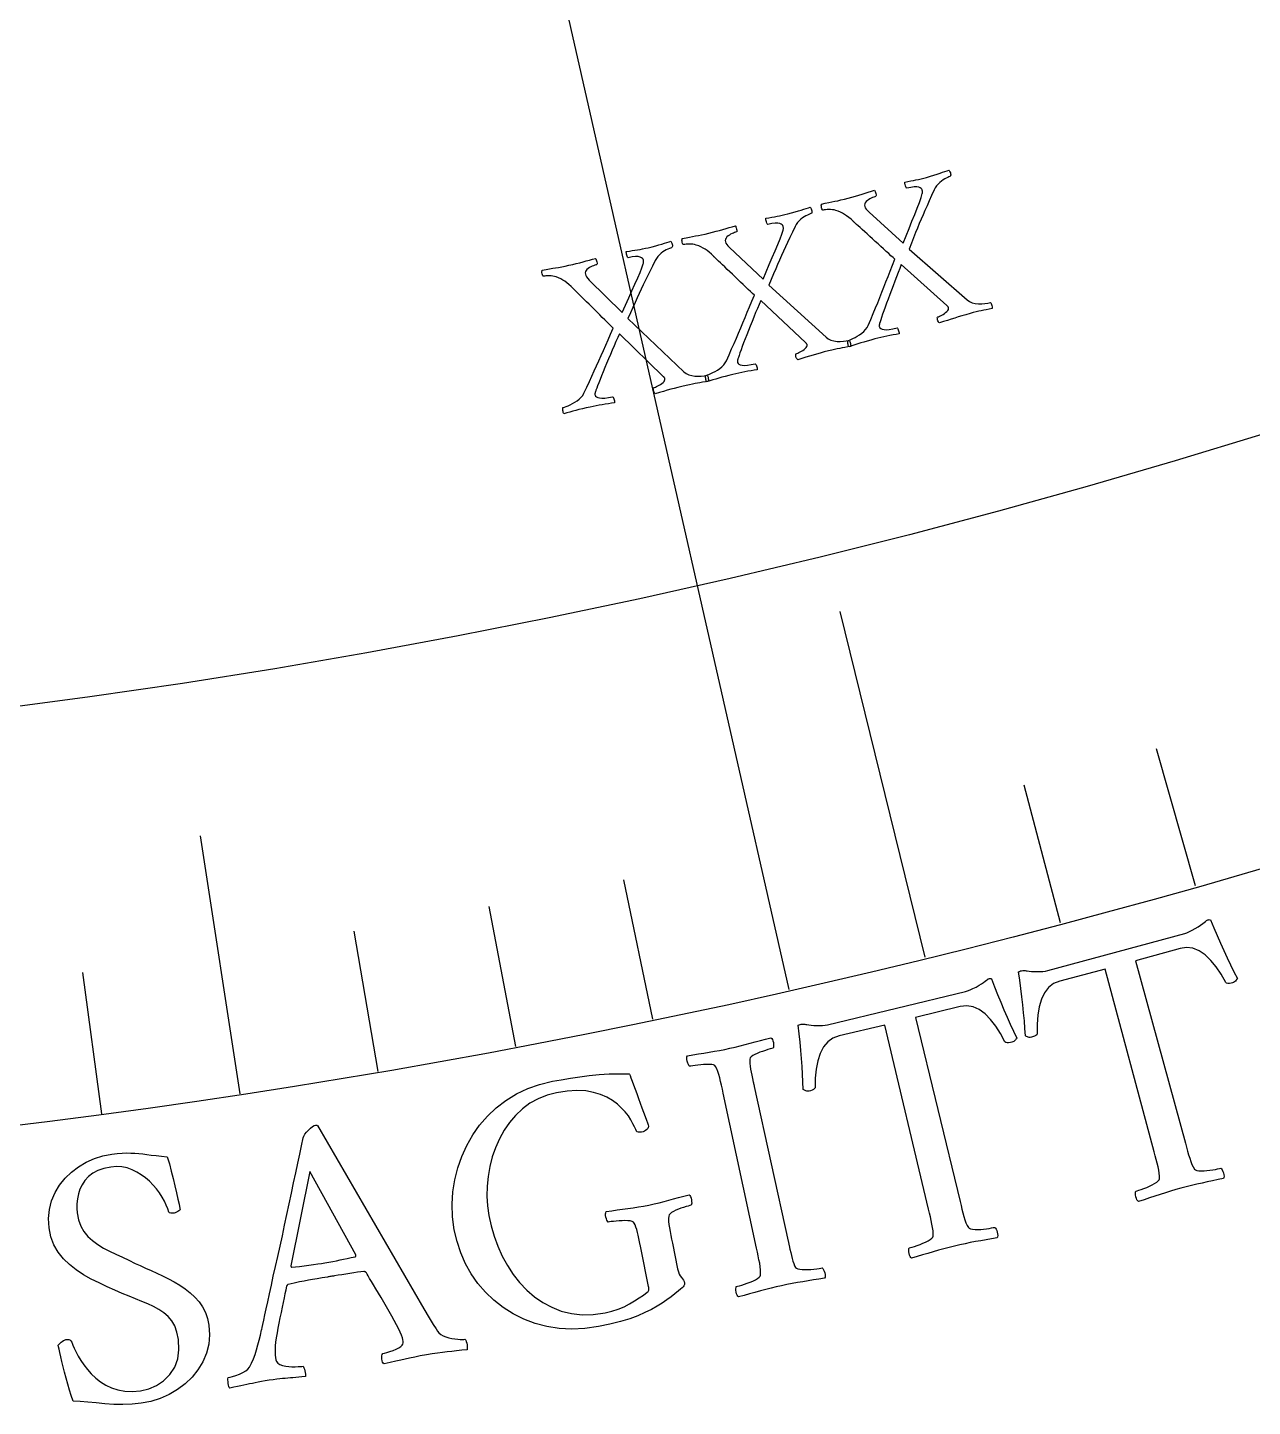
# Model space of a CAD drawing. Header units: millimetres. Extents: x -93 to 93, y -93 to 104.
# Drawn here: x 9.16 to 20.61, y -75.61 to -62.72 of the extents above; entities that cross this region are included whole.
import ezdxf

# ---------------------------------------------------------------- set-up
doc = ezdxf.new("R2010")
doc.units = ezdxf.units.MM
for name, color, linetype in [('CUT_OUTER', 1, 'Continuous'), ('ENGRAVE', 7, 'Continuous'), ('ENGRAVE_FINE', 8, 'Continuous'), ('TEXT', 5, 'Continuous')]:
    doc.layers.add(name, color=color, linetype=linetype)

msp = doc.modelspace()

# ---------------------------------------------------------------- linework, layer by layer
at = {"layer": 'CUT_OUTER'}
msp.add_arc((-0.0002, -0.0002), 92.4998, 179.658282, 0.243527, dxfattribs=at)
at = {"layer": 'ENGRAVE'}
for points in [[(16.2829, -71.7121), (13.8251, -60.8877)], [(17.5548, -71.4114), (16.7599, -68.1777)], [(11.1464, -72.6878), (10.7762, -70.2741)]]:
    msp.add_lwpolyline(points, dxfattribs=at)
for radius in [90.65, 90.65, 88.2219, 83.7125, 83.7125, 80.1513, 73.5375, 73.5375, 69.6525]:
    msp.add_circle((0, 0), radius, dxfattribs=at)
at = {"layer": 'ENGRAVE_FINE'}
for points in [[(20.081, -70.7426), (19.7173, -69.4612)], [(18.821, -71.0882), (18.4801, -69.8006)], [(15.0057, -71.9902), (14.7339, -70.6862)], [(13.7236, -72.2456), (13.4751, -70.937)], [(12.437, -72.4782), (12.2118, -71.1653)], [(9.8521, -72.8746), (9.6736, -71.5546)]]:
    msp.add_lwpolyline(points, dxfattribs=at)
at = {"layer": 'TEXT'}
for points in [[(16.8321, -64.3139), (16.8672, -64.3045), (16.9006, -64.2951), (16.9325, -64.2857), (16.9628, -64.2763), (16.9921, -64.267), (17.0213, -64.2579), (17.0502, -64.2489), (17.0789, -64.2402), (17.082, -64.2447), (17.0851, -64.2515), (17.0882, -64.2604), (17.0914, -64.2714), (17.0938, -64.2821), (17.0943, -64.2901), (17.093, -64.2953), (17.0899, -64.2977), (17.0822, -64.3001), (17.0728, -64.3036), (17.0619, -64.3082), (17.0494, -64.3139), (17.0365, -64.3205), (17.0244, -64.3281), (17.013, -64.3365), (17.0024, -64.3458), (16.9939, -64.3559), (16.9888, -64.3669), (16.9871, -64.3788), (16.9889, -64.3915), (16.9936, -64.4031), (17.0017, -64.4156), (17.0133, -64.4292), (17.0283, -64.4437), (17.3478, -64.7348), (17.3757, -64.6644), (17.4029, -64.5961), (17.4296, -64.5299), (17.4556, -64.4656), (17.4794, -64.406), (17.4991, -64.3537), (17.515, -64.3087), (17.5269, -64.2709), (17.5282, -64.2652), (17.5289, -64.2596), (17.5289, -64.2541), (17.5284, -64.2489), (17.5276, -64.2442), (17.5269, -64.2406), (17.5264, -64.2381), (17.5261, -64.2365), (17.5226, -64.2296), (17.516, -64.223), (17.5062, -64.2168), (17.4934, -64.2108), (17.4757, -64.2071), (17.4514, -64.2076), (17.4205, -64.2123), (17.383, -64.2213), (17.3797, -64.2197), (17.3763, -64.2152), (17.3729, -64.208), (17.3693, -64.198), (17.3662, -64.1872), (17.3641, -64.178), (17.3632, -64.1702), (17.3632, -64.1639), (17.3918, -64.1582), (17.4187, -64.1529), (17.4439, -64.1479), (17.4675, -64.1432), (17.4908, -64.1382), (17.5151, -64.1326), (17.5403, -64.1263), (17.5667, -64.1193), (17.6028, -64.1091), (17.6359, -64.0992), (17.6658, -64.0896), (17.6926, -64.0803), (17.7168, -64.0716), (17.7388, -64.0638), (17.7586, -64.0568), (17.7763, -64.0507), (17.7794, -64.055), (17.7826, -64.0609), (17.7858, -64.0684), (17.7891, -64.0775), (17.7915, -64.087), (17.7922, -64.0956), (17.7912, -64.1033), (17.7885, -64.1102), (17.7832, -64.112), (17.7752, -64.1152), (17.7645, -64.1198), (17.7512, -64.1259), (17.7363, -64.1336), (17.7211, -64.1429), (17.7056, -64.154), (17.6897, -64.1667), (17.6744, -64.1813), (17.6606, -64.1978), (17.6482, -64.2161), (17.6372, -64.2364), (17.6136, -64.29), (17.5915, -64.3399), (17.5708, -64.3861), (17.5517, -64.4287), (17.5335, -64.4695), (17.5158, -64.5105), (17.4984, -64.5515), (17.4815, -64.5928), (17.464, -64.636), (17.4452, -64.6832), (17.4249, -64.7342), (17.4033, -64.7891), (17.9478, -65.2645), (17.9692, -65.2797), (17.9936, -65.2908), (18.021, -65.2979), (18.0514, -65.3009), (18.0823, -65.3009), (18.1113, -65.2989), (18.1384, -65.2951), (18.1636, -65.2893), (18.1676, -65.2935), (18.1711, -65.2997), (18.1743, -65.3079), (18.1771, -65.3181), (18.1793, -65.3282), (18.1807, -65.336), (18.1814, -65.3417), (18.1813, -65.3451), (18.1524, -65.351), (18.1256, -65.3565), (18.1008, -65.3615), (18.0781, -65.3661), (18.0554, -65.371), (18.0304, -65.3768), (18.0033, -65.3837), (17.974, -65.3916), (17.9339, -65.4028), (17.8965, -65.4136), (17.8618, -65.4241), (17.83, -65.4342), (17.7982, -65.4446), (17.7637, -65.4558), (17.7266, -65.4678), (17.6869, -65.4806), (17.682, -65.4765), (17.6776, -65.4702), (17.6736, -65.4615), (17.6701, -65.4505), (17.6677, -65.4398), (17.6672, -65.4318), (17.6685, -65.4266), (17.6717, -65.4242), (17.6786, -65.4219), (17.6872, -65.4183), (17.6975, -65.4135), (17.7095, -65.4074), (17.7221, -65.4003), (17.734, -65.3924), (17.7453, -65.3837), (17.756, -65.3743), (17.7648, -65.3645), (17.7703, -65.355), (17.7727, -65.3456), (17.7718, -65.3364), (17.771, -65.3343), (17.7697, -65.3318), (17.768, -65.3291), (17.7657, -65.3262), (17.7633, -65.3233), (17.7607, -65.3208), (17.7582, -65.3187), (17.7557, -65.317), (17.3301, -64.9341), (17.3156, -64.9702), (17.3006, -65.0082), (17.2851, -65.048), (17.2691, -65.0897), (17.253, -65.1322), (17.2372, -65.1741), (17.2216, -65.2155), (17.2063, -65.2565), (17.1917, -65.296), (17.1783, -65.333), (17.1662, -65.3675), (17.1552, -65.3995), (17.1458, -65.4279), (17.138, -65.4515), (17.132, -65.4704), (17.1277, -65.4845), (17.1271, -65.4871), (17.1264, -65.4902), (17.1257, -65.4939), (17.1247, -65.4982), (17.1241, -65.5028), (17.1239, -65.5076), (17.1244, -65.5125), (17.1254, -65.5174), (17.1299, -65.5258), (17.1386, -65.5326), (17.1515, -65.5379), (17.1687, -65.5418), (17.1907, -65.5431), (17.2183, -65.5409), (17.2516, -65.5352), (17.2904, -65.526), (17.2944, -65.5302), (17.2983, -65.5363), (17.302, -65.5444), (17.3055, -65.5544), (17.3083, -65.5643), (17.3099, -65.5721), (17.3103, -65.5778), (17.3094, -65.5814), (17.2813, -65.5867), (17.253, -65.5922), (17.2245, -65.5979), (17.1958, -65.6038), (17.1671, -65.6098), (17.1388, -65.6162), (17.1108, -65.6229), (17.0832, -65.6299), (17.046, -65.6398), (17.0117, -65.6493), (16.9803, -65.6584), (16.9518, -65.6672), (16.9245, -65.6759), (16.8967, -65.6849), (16.8684, -65.6941), (16.8397, -65.7036), (16.8366, -65.6983), (16.8341, -65.6913), (16.8321, -65.6827), (16.8306, -65.6725), (16.8296, -65.6626), (16.8291, -65.6548), (16.8289, -65.6493), (16.8292, -65.6459), (16.8353, -65.6439), (16.8453, -65.6399), (16.8593, -65.6339), (16.8772, -65.626), (16.8973, -65.6163), (16.9178, -65.6048), (16.9386, -65.5916), (16.9598, -65.5767), (16.9796, -65.5603), (16.9963, -65.5427), (17.0098, -65.5239), (17.0201, -65.5039), (17.0443, -65.4469), (17.0673, -65.3923), (17.089, -65.3402), (17.1094, -65.2906), (17.129, -65.2422), (17.1485, -65.1937), (17.1677, -65.1451), (17.1867, -65.0964), (17.2061, -65.0467), (17.2265, -64.9949), (17.2477, -64.9411), (17.2698, -64.8853), (17.2528, -64.8693), (17.2336, -64.8515), (17.2122, -64.8319), (17.1886, -64.8107), (17.1638, -64.7883), (17.1385, -64.7654), (17.1128, -64.7419), (17.0868, -64.7178), (17.0609, -64.6938), (17.0358, -64.6707), (17.0115, -64.6485), (16.9879, -64.6272), (16.9658, -64.6072), (16.9458, -64.5891), (16.928, -64.5729), (16.9122, -64.5585), (16.8993, -64.5468), (16.8901, -64.5384), (16.8846, -64.5333), (16.8827, -64.5317), (16.8604, -64.5109), (16.8392, -64.4928), (16.8191, -64.4774), (16.8001, -64.4647), (16.7811, -64.4539), (16.761, -64.4442), (16.7396, -64.4356), (16.7171, -64.428), (16.7017, -64.424), (16.6858, -64.4213), (16.6693, -64.42), (16.6522, -64.42), (16.6359, -64.421), (16.6216, -64.4223), (16.6095, -64.424), (16.5995, -64.4261), (16.5956, -64.4255), (16.5919, -64.4216), (16.5885, -64.4144), (16.5853, -64.4039), (16.5829, -64.3926), (16.582, -64.3831), (16.5827, -64.3754), (16.5849, -64.3695), (16.6197, -64.3616), (16.652, -64.3546), (16.6817, -64.3483), (16.7088, -64.3428), (16.7359, -64.3372), (16.7654, -64.3305), (16.7975, -64.3227), (16.8321, -64.3139)], [(15.5299, -64.6407), (15.5652, -64.632), (15.5988, -64.6233), (15.6309, -64.6145), (15.6613, -64.6058), (15.6908, -64.597), (15.7202, -64.5885), (15.7492, -64.5801), (15.7781, -64.572), (15.7811, -64.5766), (15.7841, -64.5834), (15.7871, -64.5923), (15.79, -64.6034), (15.7921, -64.6142), (15.7925, -64.6222), (15.7911, -64.6274), (15.788, -64.6297), (15.7802, -64.632), (15.7708, -64.6353), (15.7598, -64.6397), (15.7472, -64.6451), (15.7342, -64.6515), (15.7219, -64.6588), (15.7103, -64.6669), (15.6995, -64.676), (15.6908, -64.686), (15.6855, -64.6969), (15.6836, -64.7087), (15.6851, -64.7214), (15.6895, -64.7331), (15.6974, -64.7458), (15.7087, -64.7596), (15.7234, -64.7744), (16.037, -65.0719), (16.0663, -65.0021), (16.0949, -64.9344), (16.1229, -64.8687), (16.1502, -64.805), (16.1752, -64.7459), (16.196, -64.694), (16.2127, -64.6493), (16.2254, -64.6118), (16.2268, -64.606), (16.2276, -64.6004), (16.2278, -64.595), (16.2273, -64.5898), (16.2266, -64.5851), (16.226, -64.5815), (16.2256, -64.5789), (16.2253, -64.5773), (16.2219, -64.5704), (16.2155, -64.5637), (16.2059, -64.5572), (16.1931, -64.551), (16.1755, -64.5469), (16.1512, -64.5469), (16.1203, -64.551), (16.0826, -64.5592), (16.0793, -64.5575), (16.076, -64.5531), (16.0727, -64.5457), (16.0693, -64.5356), (16.0664, -64.5248), (16.0646, -64.5155), (16.0637, -64.5077), (16.064, -64.5014), (16.0926, -64.4964), (16.1196, -64.4916), (16.1449, -64.4871), (16.1686, -64.4828), (16.192, -64.4784), (16.2164, -64.4732), (16.2418, -64.4675), (16.2682, -64.461), (16.3046, -64.4515), (16.3378, -64.4423), (16.368, -64.4333), (16.395, -64.4246), (16.4193, -64.4163), (16.4414, -64.4089), (16.4614, -64.4024), (16.4792, -64.3966), (16.4822, -64.4009), (16.4853, -64.4069), (16.4884, -64.4145), (16.4914, -64.4237), (16.4937, -64.4332), (16.4942, -64.4418), (16.4931, -64.4495), (16.4902, -64.4563), (16.4849, -64.458), (16.4768, -64.4611), (16.4661, -64.4655), (16.4526, -64.4713), (16.4376, -64.4786), (16.4222, -64.4877), (16.4064, -64.4984), (16.3903, -64.5109), (16.3747, -64.5251), (16.3606, -64.5413), (16.3478, -64.5594), (16.3364, -64.5795), (16.3117, -64.6326), (16.2886, -64.682), (16.267, -64.7278), (16.247, -64.77), (16.228, -64.8104), (16.2094, -64.851), (16.1913, -64.8918), (16.1735, -64.9326), (16.1552, -64.9755), (16.1354, -65.0223), (16.1141, -65.0729), (16.0914, -65.1273), (16.6262, -65.6136), (16.6473, -65.6293), (16.6715, -65.6409), (16.6987, -65.6485), (16.729, -65.6521), (16.7599, -65.6527), (16.7889, -65.6514), (16.8161, -65.6481), (16.8414, -65.6428), (16.8453, -65.647), (16.8487, -65.6533), (16.8517, -65.6616), (16.8543, -65.6718), (16.8563, -65.682), (16.8576, -65.6898), (16.8581, -65.6955), (16.858, -65.6989), (16.829, -65.7042), (16.8021, -65.7092), (16.7772, -65.7137), (16.7544, -65.7178), (16.7316, -65.7223), (16.7065, -65.7276), (16.6793, -65.7339), (16.6498, -65.7412), (16.6095, -65.7516), (16.5719, -65.7617), (16.537, -65.7715), (16.5049, -65.7809), (16.4729, -65.7907), (16.4383, -65.8011), (16.4009, -65.8124), (16.361, -65.8244), (16.3562, -65.8203), (16.3518, -65.8138), (16.348, -65.8051), (16.3448, -65.794), (16.3426, -65.7833), (16.3423, -65.7753), (16.3437, -65.7701), (16.3469, -65.7677), (16.3538, -65.7655), (16.3625, -65.7622), (16.3729, -65.7576), (16.3851, -65.7517), (16.3978, -65.7449), (16.4098, -65.7372), (16.4213, -65.7287), (16.4322, -65.7195), (16.4412, -65.7099), (16.4469, -65.7005), (16.4494, -65.6912), (16.4488, -65.682), (16.448, -65.6798), (16.4468, -65.6774), (16.4451, -65.6746), (16.4429, -65.6716), (16.4405, -65.6686), (16.438, -65.6661), (16.4355, -65.664), (16.433, -65.6622), (16.0153, -65.2708), (16, -65.3066), (15.9843, -65.3443), (15.968, -65.3838), (15.9512, -65.4252), (15.9342, -65.4673), (15.9176, -65.5089), (15.9012, -65.55), (15.885, -65.5907), (15.8696, -65.6299), (15.8555, -65.6666), (15.8426, -65.7008), (15.831, -65.7326), (15.821, -65.7608), (15.8128, -65.7843), (15.8063, -65.803), (15.8018, -65.817), (15.8012, -65.8196), (15.8004, -65.8227), (15.7996, -65.8264), (15.7986, -65.8307), (15.7978, -65.8353), (15.7976, -65.84), (15.7979, -65.8449), (15.7989, -65.8499), (15.8032, -65.8583), (15.8117, -65.8654), (15.8246, -65.8709), (15.8416, -65.8751), (15.8636, -65.8769), (15.8913, -65.8752), (15.9246, -65.8702), (15.9636, -65.8618), (15.9676, -65.866), (15.9713, -65.8723), (15.9748, -65.8804), (15.9781, -65.8905), (15.9808, -65.9004), (15.9822, -65.9083), (15.9824, -65.914), (15.9815, -65.9176), (15.9533, -65.9223), (15.9249, -65.9273), (15.8963, -65.9324), (15.8674, -65.9376), (15.8387, -65.9431), (15.8102, -65.949), (15.7821, -65.9551), (15.7544, -65.9615), (15.717, -65.9706), (15.6825, -65.9794), (15.6509, -65.9879), (15.6222, -65.9962), (15.5948, -66.0043), (15.5668, -66.0127), (15.5384, -66.0214), (15.5094, -66.0303), (15.5065, -66.0249), (15.5041, -66.0178), (15.5022, -66.0092), (15.501, -65.999), (15.5002, -65.989), (15.4998, -65.9813), (15.4998, -65.9757), (15.5001, -65.9724), (15.5062, -65.9705), (15.5163, -65.9667), (15.5304, -65.961), (15.5485, -65.9535), (15.5688, -65.9441), (15.5895, -65.9331), (15.6106, -65.9203), (15.6321, -65.9058), (15.6522, -65.8898), (15.6692, -65.8726), (15.6831, -65.854), (15.6938, -65.8342), (15.7192, -65.7777), (15.7433, -65.7236), (15.766, -65.672), (15.7874, -65.6228), (15.808, -65.5748), (15.8284, -65.5267), (15.8487, -65.4785), (15.8687, -65.4302), (15.8891, -65.3809), (15.9104, -65.3295), (15.9327, -65.2762), (15.9559, -65.2209), (15.9393, -65.2044), (15.9205, -65.1863), (15.8995, -65.1663), (15.8763, -65.1446), (15.8519, -65.1217), (15.8271, -65.0983), (15.8019, -65.0742), (15.7764, -65.0496), (15.751, -65.0251), (15.7263, -65.0016), (15.7025, -64.9789), (15.6794, -64.957), (15.6577, -64.9366), (15.6381, -64.9181), (15.6205, -64.9015), (15.605, -64.8869), (15.5924, -64.8749), (15.5833, -64.8663), (15.5779, -64.8612), (15.5761, -64.8594), (15.5542, -64.8382), (15.5334, -64.8197), (15.5136, -64.8039), (15.4949, -64.7908), (15.4761, -64.7796), (15.4561, -64.7695), (15.435, -64.7605), (15.4126, -64.7525), (15.3973, -64.7481), (15.3815, -64.7451), (15.365, -64.7435), (15.3479, -64.7432), (15.3315, -64.7438), (15.3173, -64.7448), (15.3051, -64.7463), (15.2951, -64.7482), (15.2912, -64.7475), (15.2876, -64.7435), (15.2843, -64.7362), (15.2813, -64.7257), (15.2791, -64.7144), (15.2785, -64.7049), (15.2793, -64.6972), (15.2816, -64.6913), (15.3166, -64.6841), (15.349, -64.6777), (15.3788, -64.672), (15.406, -64.6671), (15.4332, -64.662), (15.4629, -64.6559), (15.4952, -64.6488), (15.5299, -64.6407)], [(14.2214, -64.9411), (14.2568, -64.9332), (14.2906, -64.9251), (14.3228, -64.917), (14.3534, -64.9088), (14.3832, -64.9007), (14.4126, -64.8928), (14.4419, -64.885), (14.4709, -64.8774), (14.4738, -64.8821), (14.4767, -64.889), (14.4795, -64.898), (14.4822, -64.9091), (14.4841, -64.9199), (14.4843, -64.9279), (14.4828, -64.9331), (14.4796, -64.9354), (14.4718, -64.9375), (14.4623, -64.9406), (14.4512, -64.9447), (14.4385, -64.9499), (14.4254, -64.956), (14.4129, -64.9631), (14.4012, -64.971), (14.3903, -64.9799), (14.3813, -64.9897), (14.3758, -65.0004), (14.3737, -65.0122), (14.3749, -65.025), (14.3791, -65.0367), (14.3867, -65.0496), (14.3977, -65.0636), (14.4122, -65.0788), (14.7197, -65.3825), (14.7504, -65.3133), (14.7803, -65.2462), (14.8096, -65.181), (14.8382, -65.1179), (14.8644, -65.0593), (14.8863, -65.0078), (14.9039, -64.9635), (14.9173, -64.9263), (14.9189, -64.9205), (14.9198, -64.915), (14.92, -64.9096), (14.9197, -64.9043), (14.9191, -64.8996), (14.9186, -64.896), (14.9182, -64.8934), (14.9179, -64.8918), (14.9147, -64.8848), (14.9083, -64.878), (14.8989, -64.8713), (14.8863, -64.8648), (14.8687, -64.8604), (14.8445, -64.8599), (14.8134, -64.8634), (14.7756, -64.8708), (14.7724, -64.8691), (14.7691, -64.8645), (14.766, -64.8572), (14.7628, -64.847), (14.7601, -64.8361), (14.7584, -64.8268), (14.7578, -64.819), (14.7581, -64.8127), (14.7869, -64.8082), (14.814, -64.804), (14.8394, -64.8), (14.8631, -64.7962), (14.8866, -64.7922), (14.9111, -64.7876), (14.9366, -64.7823), (14.9632, -64.7764), (14.9997, -64.7676), (15.0332, -64.7591), (15.0634, -64.7507), (15.0906, -64.7425), (15.1151, -64.7348), (15.1374, -64.7278), (15.1575, -64.7217), (15.1754, -64.7163), (15.1783, -64.7207), (15.1813, -64.7267), (15.1842, -64.7343), (15.1871, -64.7435), (15.1891, -64.7531), (15.1895, -64.7618), (15.1882, -64.7694), (15.1852, -64.7762), (15.1798, -64.7778), (15.1717, -64.7807), (15.1609, -64.7849), (15.1473, -64.7904), (15.1321, -64.7974), (15.1166, -64.8062), (15.1006, -64.8166), (15.0842, -64.8287), (15.0684, -64.8427), (15.0539, -64.8585), (15.0407, -64.8764), (15.029, -64.8962), (15.0032, -64.9488), (14.9791, -64.9978), (14.9566, -65.0431), (14.9357, -65.0849), (14.9159, -65.1249), (14.8965, -65.1651), (14.8775, -65.2055), (14.8589, -65.246), (14.8398, -65.2885), (14.819, -65.3349), (14.7968, -65.385), (14.7729, -65.439), (15.2977, -65.936), (15.3186, -65.952), (15.3425, -65.9642), (15.3696, -65.9723), (15.3998, -65.9766), (15.4307, -65.9778), (15.4597, -65.977), (15.487, -65.9743), (15.5124, -65.9695), (15.5162, -65.9738), (15.5195, -65.9802), (15.5223, -65.9885), (15.5247, -65.9988), (15.5265, -66.009), (15.5276, -66.0169), (15.528, -66.0225), (15.5278, -66.0259), (15.4987, -66.0307), (15.4717, -66.0351), (15.4468, -66.0391), (15.4239, -66.0428), (15.4009, -66.0467), (15.3758, -66.0516), (15.3484, -66.0574), (15.3188, -66.064), (15.2783, -66.0736), (15.2405, -66.0829), (15.2054, -66.092), (15.1732, -66.1008), (15.141, -66.1099), (15.1061, -66.1197), (15.0686, -66.1302), (15.0284, -66.1414), (15.0236, -66.1371), (15.0194, -66.1306), (15.0158, -66.1218), (15.0128, -66.1107), (15.0109, -66.0999), (15.0107, -66.0919), (15.0122, -66.0867), (15.0154, -66.0844), (15.0224, -66.0824), (15.0312, -66.0792), (15.0417, -66.0748), (15.0539, -66.0692), (15.0668, -66.0626), (15.079, -66.0552), (15.0906, -66.047), (15.1017, -66.0379), (15.1108, -66.0285), (15.1168, -66.0192), (15.1195, -66.01), (15.119, -66.0008), (15.1183, -65.9986), (15.1171, -65.9961), (15.1155, -65.9933), (15.1134, -65.9903), (15.111, -65.9873), (15.1086, -65.9847), (15.1061, -65.9825), (15.1037, -65.9807), (14.6939, -65.5809), (14.678, -65.6164), (14.6614, -65.6538), (14.6443, -65.6929), (14.6267, -65.734), (14.6089, -65.7757), (14.5914, -65.817), (14.5742, -65.8578), (14.5572, -65.8981), (14.541, -65.9369), (14.5262, -65.9734), (14.5126, -66.0074), (14.5004, -66.0389), (14.4898, -66.0669), (14.4811, -66.0902), (14.4743, -66.1088), (14.4694, -66.1227), (14.4688, -66.1252), (14.468, -66.1283), (14.467, -66.132), (14.4659, -66.1363), (14.4651, -66.1409), (14.4648, -66.1456), (14.465, -66.1505), (14.4659, -66.1555), (14.47, -66.164), (14.4784, -66.1712), (14.4911, -66.1771), (14.5081, -66.1816), (14.53, -66.1838), (14.5577, -66.1827), (14.5912, -66.1783), (14.6303, -66.1707), (14.6342, -66.1751), (14.6378, -66.1813), (14.6412, -66.1896), (14.6443, -66.1997), (14.6467, -66.2097), (14.648, -66.2176), (14.6481, -66.2233), (14.6471, -66.2269), (14.6188, -66.2311), (14.5903, -66.2354), (14.5616, -66.2399), (14.5326, -66.2446), (14.5038, -66.2495), (14.4752, -66.2548), (14.447, -66.2603), (14.4191, -66.2662), (14.3816, -66.2746), (14.3469, -66.2827), (14.3152, -66.2905), (14.2863, -66.2982), (14.2587, -66.3058), (14.2306, -66.3136), (14.2019, -66.3217), (14.1728, -66.33), (14.17, -66.3245), (14.1677, -66.3175), (14.1661, -66.3088), (14.165, -66.2986), (14.1645, -66.2886), (14.1642, -66.2809), (14.1643, -66.2753), (14.1647, -66.2719), (14.1708, -66.2702), (14.181, -66.2666), (14.1952, -66.2612), (14.2135, -66.254), (14.234, -66.2451), (14.2549, -66.2344), (14.2762, -66.2221), (14.298, -66.208), (14.3185, -66.1925), (14.3358, -66.1756), (14.35, -66.1573), (14.3611, -66.1377), (14.3877, -66.0817), (14.4128, -66.0282), (14.4366, -65.977), (14.459, -65.9283), (14.4806, -65.8807), (14.5019, -65.833), (14.5231, -65.7852), (14.5441, -65.7373), (14.5655, -65.6884), (14.5879, -65.6375), (14.6113, -65.5846), (14.6356, -65.5298), (14.6193, -65.513), (14.6008, -65.4945), (14.5803, -65.4741), (14.5576, -65.4519), (14.5336, -65.4286), (14.5093, -65.4046), (14.4846, -65.3801), (14.4595, -65.3549), (14.4346, -65.33), (14.4105, -65.3059), (14.3871, -65.2827), (14.3644, -65.2604), (14.3431, -65.2396), (14.3239, -65.2207), (14.3067, -65.2037), (14.2915, -65.1888), (14.2791, -65.1765), (14.2702, -65.1678), (14.2649, -65.1625), (14.2631, -65.1608), (14.2417, -65.1391), (14.2212, -65.1202), (14.2018, -65.104), (14.1833, -65.0905), (14.1648, -65.0789), (14.145, -65.0684), (14.124, -65.0589), (14.1018, -65.0505), (14.0867, -65.0459), (14.0708, -65.0426), (14.0544, -65.0406), (14.0373, -65.0399), (14.021, -65.0402), (14.0067, -65.0409), (13.9945, -65.0421), (13.9844, -65.0438), (13.9806, -65.0431), (13.977, -65.039), (13.9739, -65.0317), (13.9711, -65.0211), (13.9692, -65.0097), (13.9687, -65.0002), (13.9697, -64.9925), (13.9721, -64.9867), (14.0073, -64.9802), (14.0398, -64.9745), (14.0697, -64.9694), (14.097, -64.965), (14.1243, -64.9605), (14.1541, -64.955), (14.1865, -64.9486), (14.2214, -64.9411)], [(19.9811, -71.1881), (20.0024, -71.181), (20.0259, -71.1709), (20.0518, -71.1579), (20.08, -71.1419), (20.1073, -71.1252), (20.1305, -71.11), (20.1497, -71.0965), (20.1648, -71.0846), (20.1754, -71.0752), (20.1845, -71.068), (20.1919, -71.0631), (20.1977, -71.0605), (20.203, -71.0595), (20.209, -71.0592), (20.2157, -71.0596), (20.223, -71.0607), (20.2533, -71.1345), (20.284, -71.2067), (20.3149, -71.2775), (20.3461, -71.3469), (20.3776, -71.4147), (20.4094, -71.4811), (20.4414, -71.5461), (20.4738, -71.6095), (20.4708, -71.6143), (20.4667, -71.6199), (20.4615, -71.6262), (20.4551, -71.6333), (20.4475, -71.6401), (20.4385, -71.6454), (20.4283, -71.6493), (20.4166, -71.6517), (20.3995, -71.6554), (20.3851, -71.656), (20.3735, -71.6536), (20.3647, -71.648), (20.3214, -71.5701), (20.2748, -71.501), (20.2248, -71.4406), (20.1715, -71.3891), (20.1156, -71.3499), (20.0581, -71.327), (19.9987, -71.3201), (19.9376, -71.3294), (19.5217, -71.4443), (19.9878, -73.1501), (19.998, -73.1871), (20.0081, -73.2228), (20.0181, -73.2571), (20.0279, -73.2901), (20.038, -73.3207), (20.0488, -73.3478), (20.0603, -73.3716), (20.0724, -73.392), (20.0808, -73.3987), (20.0941, -73.4035), (20.1126, -73.4065), (20.1361, -73.4077), (20.1623, -73.4073), (20.1888, -73.4056), (20.2157, -73.4027), (20.243, -73.3985), (20.2683, -73.394), (20.2893, -73.3899), (20.3061, -73.3863), (20.3185, -73.3832), (20.3254, -73.39), (20.3319, -73.3997), (20.3381, -73.4123), (20.3439, -73.4278), (20.3482, -73.4436), (20.3498, -73.4574), (20.3488, -73.4692), (20.3451, -73.479), (20.2929, -73.4899), (20.2419, -73.5006), (20.192, -73.5112), (20.1432, -73.5217), (20.0948, -73.5326), (20.0458, -73.5442), (19.9964, -73.5566), (19.9466, -73.5698), (19.898, -73.5833), (19.8492, -73.5975), (19.8002, -73.6124), (19.7508, -73.6281), (19.7012, -73.6443), (19.6511, -73.6607), (19.6007, -73.6775), (19.5498, -73.6946), (19.5417, -73.688), (19.5349, -73.6783), (19.5293, -73.6656), (19.525, -73.6497), (19.5222, -73.6335), (19.5211, -73.6195), (19.5219, -73.6079), (19.5243, -73.5985), (19.5368, -73.5948), (19.5534, -73.5894), (19.5741, -73.5821), (19.599, -73.5731), (19.6255, -73.5627), (19.6511, -73.5514), (19.6757, -73.5392), (19.6994, -73.5261), (19.7196, -73.5131), (19.7339, -73.5012), (19.7423, -73.4905), (19.7447, -73.4809), (19.7449, -73.4571), (19.7428, -73.4308), (19.7383, -73.4019), (19.7316, -73.3704), (19.7234, -73.337), (19.7147, -73.3023), (19.7054, -73.2664), (19.6955, -73.2293), (19.2362, -71.5217), (18.8125, -71.6343), (18.7551, -71.6572), (18.7073, -71.6931), (18.6692, -71.742), (18.6408, -71.8039), (18.6206, -71.8754), (18.6073, -71.9529), (18.6009, -72.0364), (18.6014, -72.1259), (18.5966, -72.1352), (18.5878, -72.1431), (18.5751, -72.1499), (18.5584, -72.1553), (18.5473, -72.1591), (18.5368, -72.1609), (18.5269, -72.1606), (18.5177, -72.1584), (18.5093, -72.1553), (18.5021, -72.1524), (18.4961, -72.1495), (18.4912, -72.1469), (18.487, -72.0758), (18.4815, -72.0037), (18.4749, -71.9304), (18.4671, -71.8562), (18.4583, -71.7807), (18.4487, -71.7042), (18.4383, -71.6264), (18.4272, -71.5474), (18.4353, -71.5425), (18.4447, -71.5388), (18.4552, -71.5364), (18.4671, -71.5353), (18.4789, -71.5351), (18.4895, -71.5355), (18.4989, -71.5364), (18.5071, -71.5378), (18.5256, -71.5405), (18.5474, -71.5425), (18.5723, -71.544), (18.6004, -71.5448), (18.629, -71.5446), (18.6551, -71.5429), (18.6789, -71.5398), (18.7003, -71.5353)], [(17.9295, -71.7323), (17.9509, -71.7258), (17.9748, -71.7164), (18.001, -71.7041), (18.0296, -71.6889), (18.0574, -71.673), (18.0811, -71.6586), (18.1006, -71.6456), (18.1161, -71.6342), (18.127, -71.625), (18.1362, -71.6181), (18.1437, -71.6134), (18.1496, -71.611), (18.155, -71.6101), (18.161, -71.61), (18.1676, -71.6106), (18.1749, -71.6119), (18.2031, -71.6865), (18.2317, -71.7596), (18.2606, -71.8313), (18.2898, -71.9015), (18.3193, -71.9702), (18.3491, -72.0375), (18.3793, -72.1033), (18.4098, -72.1677), (18.4068, -72.1724), (18.4025, -72.1778), (18.3971, -72.184), (18.3905, -72.191), (18.3827, -72.1975), (18.3736, -72.2026), (18.3632, -72.2061), (18.3515, -72.2082), (18.3343, -72.2114), (18.3199, -72.2116), (18.3084, -72.2089), (18.2997, -72.203), (18.2587, -72.1239), (18.214, -72.0535), (18.1658, -71.9917), (18.114, -71.9386), (18.0593, -71.8979), (18.0024, -71.8733), (17.9433, -71.8648), (17.882, -71.8723), (17.4629, -71.9752), (17.8799, -73.6937), (17.889, -73.731), (17.8981, -73.7669), (17.9071, -73.8015), (17.9159, -73.8347), (17.9251, -73.8656), (17.9351, -73.8931), (17.9459, -73.9172), (17.9575, -73.9379), (17.9656, -73.9448), (17.9789, -73.9501), (17.9972, -73.9536), (18.0207, -73.9554), (18.0469, -73.9558), (18.0735, -73.9549), (18.1004, -73.9528), (18.1278, -73.9494), (18.1532, -73.9455), (18.1744, -73.942), (18.1912, -73.9389), (18.2038, -73.9362), (18.2105, -73.9432), (18.2167, -73.9531), (18.2225, -73.9659), (18.2278, -73.9815), (18.2316, -73.9974), (18.2329, -74.0113), (18.2315, -74.0231), (18.2275, -74.0327), (18.1751, -74.0421), (18.1238, -74.0513), (18.0736, -74.0605), (18.0245, -74.0696), (17.9758, -74.0791), (17.9266, -74.0893), (17.8768, -74.1003), (17.8266, -74.112), (17.7777, -74.1241), (17.7285, -74.1369), (17.679, -74.1504), (17.6293, -74.1647), (17.5792, -74.1794), (17.5287, -74.1945), (17.4777, -74.2098), (17.4264, -74.2254), (17.4185, -74.2186), (17.412, -74.2087), (17.4067, -74.1958), (17.4029, -74.1798), (17.4005, -74.1635), (17.3999, -74.1495), (17.401, -74.1379), (17.4037, -74.1286), (17.4163, -74.1253), (17.433, -74.1203), (17.454, -74.1137), (17.4791, -74.1054), (17.5059, -74.0957), (17.5318, -74.0852), (17.5567, -74.0737), (17.5808, -74.0612), (17.6014, -74.0488), (17.616, -74.0374), (17.6246, -74.0269), (17.6273, -74.0173), (17.6282, -73.9936), (17.6269, -73.9672), (17.6233, -73.9382), (17.6174, -73.9065), (17.6102, -73.8729), (17.6025, -73.838), (17.5942, -73.8019), (17.5854, -73.7645), (17.1753, -72.0444), (16.7485, -72.1448), (16.6905, -72.166), (16.6417, -72.2005), (16.6023, -72.2483), (16.572, -72.3094), (16.5498, -72.3803), (16.5343, -72.4574), (16.5255, -72.5406), (16.5235, -72.6301), (16.5184, -72.6392), (16.5094, -72.647), (16.4964, -72.6533), (16.4796, -72.6583), (16.4684, -72.6617), (16.4578, -72.6632), (16.448, -72.6627), (16.4388, -72.6602), (16.4305, -72.6569), (16.4234, -72.6537), (16.4175, -72.6507), (16.4127, -72.6479), (16.4105, -72.5768), (16.4071, -72.5045), (16.4026, -72.4311), (16.3969, -72.3566), (16.3902, -72.281), (16.3829, -72.2042), (16.3747, -72.1261), (16.3659, -72.0469), (16.3741, -72.0422), (16.3836, -72.0388), (16.3942, -72.0367), (16.4061, -72.0359), (16.4179, -72.0361), (16.4285, -72.0367), (16.4379, -72.0379), (16.4461, -72.0396), (16.4645, -72.0427), (16.4862, -72.0454), (16.511, -72.0476), (16.5391, -72.0492), (16.5677, -72.0498), (16.5939, -72.0489), (16.6177, -72.0465), (16.6392, -72.0426)], [(15.727, -72.2617), (15.7758, -72.2507), (15.8239, -72.2392), (15.8711, -72.2271), (15.9176, -72.2145), (15.9642, -72.2016), (16.012, -72.1887), (16.0608, -72.1757), (16.1107, -72.1626), (16.1184, -72.1695), (16.1247, -72.1795), (16.1297, -72.1925), (16.1334, -72.2085), (16.1356, -72.2248), (16.1362, -72.2388), (16.1351, -72.2504), (16.1324, -72.2596), (16.1201, -72.2627), (16.1038, -72.2674), (16.0834, -72.2736), (16.0588, -72.2815), (16.0327, -72.2903), (16.0076, -72.2996), (15.9835, -72.3094), (15.9604, -72.3196), (15.9404, -72.3302), (15.9258, -72.3409), (15.9167, -72.3518), (15.9129, -72.3628), (15.9124, -72.3825), (15.9135, -72.4045), (15.9163, -72.4289), (15.9208, -72.4556), (15.9263, -72.4842), (15.9323, -72.514), (15.9387, -72.545), (15.9457, -72.5774), (15.9469, -72.5826), (15.948, -72.5878), (15.9492, -72.593), (15.9503, -72.5982), (15.9514, -72.6034), (15.9526, -72.6086), (15.9537, -72.6138), (15.9549, -72.619), (16.2726, -74.0652), (16.2738, -74.0704), (16.2749, -74.0756), (16.276, -74.0808), (16.2772, -74.086), (16.2783, -74.0912), (16.2795, -74.0964), (16.2806, -74.1016), (16.2818, -74.1068), (16.2889, -74.139), (16.296, -74.1696), (16.303, -74.1986), (16.3098, -74.2261), (16.3168, -74.2514), (16.3245, -74.2742), (16.3327, -74.2943), (16.3414, -74.3118), (16.3494, -74.3189), (16.3625, -74.3244), (16.3808, -74.3284), (16.4042, -74.3307), (16.4305, -74.3316), (16.4574, -74.3312), (16.485, -74.3295), (16.5132, -74.3266), (16.5394, -74.3231), (16.5612, -74.32), (16.5784, -74.3172), (16.5912, -74.3147), (16.5977, -74.3218), (16.6037, -74.3319), (16.6092, -74.3447), (16.6142, -74.3605), (16.6177, -74.3765), (16.6186, -74.3904), (16.617, -74.4021), (16.6128, -74.4117), (16.5602, -74.4199), (16.5087, -74.4281), (16.4583, -74.4361), (16.4091, -74.4442), (16.3601, -74.4526), (16.3107, -74.4617), (16.2607, -74.4716), (16.2102, -74.4823), (16.1611, -74.4933), (16.1116, -74.505), (16.0619, -74.5175), (16.0118, -74.5306), (15.9614, -74.5443), (15.9106, -74.5582), (15.8594, -74.5724), (15.8077, -74.5869), (15.8, -74.5799), (15.7936, -74.5699), (15.7887, -74.5569), (15.7852, -74.5408), (15.7832, -74.5245), (15.7829, -74.5105), (15.7842, -74.4989), (15.7871, -74.4896), (15.7997, -74.4866), (15.8166, -74.482), (15.8377, -74.4758), (15.863, -74.468), (15.89, -74.459), (15.9161, -74.449), (15.9413, -74.4381), (15.9656, -74.4261), (15.9865, -74.4142), (16.0013, -74.403), (16.0102, -74.3927), (16.0131, -74.3833), (16.0145, -74.3596), (16.0137, -74.3332), (16.0108, -74.3041), (16.0056, -74.2723), (15.9991, -74.2385), (15.9921, -74.2034), (15.9847, -74.1671), (15.9767, -74.1296), (15.6647, -72.6821), (15.6565, -72.6445), (15.6483, -72.608), (15.6401, -72.5727), (15.632, -72.5384), (15.6234, -72.5066), (15.6141, -72.4783), (15.604, -72.4535), (15.5931, -72.4324), (15.5864, -72.4236), (15.5743, -72.4174), (15.5567, -72.4137), (15.5336, -72.4125), (15.5076, -72.413), (15.4811, -72.4142), (15.4541, -72.4162), (15.4265, -72.419), (15.4009, -72.4221), (15.3798, -72.4249), (15.363, -72.4275), (15.3506, -72.4297), (15.3442, -72.4225), (15.3384, -72.4123), (15.3331, -72.3994), (15.3283, -72.3836), (15.325, -72.3675), (15.3242, -72.3537), (15.3258, -72.342), (15.3299, -72.3325), (15.3811, -72.3235), (15.4319, -72.3149), (15.4823, -72.3065), (15.5323, -72.2984), (15.5818, -72.2901), (15.6308, -72.2812), (15.6791, -72.2718), (15.727, -72.2617)], [(14.8966, -74.1441), (14.8956, -74.1389), (14.8946, -74.1336), (14.8935, -74.1284), (14.8925, -74.1232), (14.8914, -74.118), (14.8904, -74.1128), (14.8893, -74.1075), (14.8883, -74.1023), (14.8817, -74.07), (14.8751, -74.0393), (14.8687, -74.0101), (14.8624, -73.9826), (14.8558, -73.9571), (14.8486, -73.9342), (14.8408, -73.9139), (14.8324, -73.8962), (14.8258, -73.8873), (14.8135, -73.8806), (14.7955, -73.8761), (14.772, -73.8739), (14.7455, -73.8733), (14.7187, -73.8737), (14.6917, -73.875), (14.6644, -73.8773), (14.6391, -73.8799), (14.618, -73.8824), (14.6012, -73.8847), (14.5887, -73.8868), (14.5824, -73.8795), (14.5767, -73.8693), (14.5715, -73.8563), (14.5669, -73.8404), (14.5639, -73.8243), (14.5633, -73.8104), (14.5651, -73.7987), (14.5694, -73.7893), (14.6214, -73.781), (14.6726, -73.7734), (14.723, -73.7663), (14.7726, -73.7597), (14.8217, -73.7531), (14.8706, -73.7455), (14.9194, -73.737), (14.968, -73.7276), (15.0174, -73.7171), (15.0651, -73.706), (15.111, -73.6943), (15.1553, -73.6821), (15.1998, -73.6695), (15.2462, -73.657), (15.2947, -73.6444), (15.3452, -73.6319), (15.3529, -73.6389), (15.3592, -73.6489), (15.364, -73.6619), (15.3675, -73.678), (15.3694, -73.6944), (15.3698, -73.7084), (15.3684, -73.72), (15.3655, -73.7292), (15.3532, -73.7321), (15.3372, -73.7364), (15.3174, -73.7423), (15.2938, -73.7495), (15.2689, -73.7579), (15.245, -73.7669), (15.2222, -73.7766), (15.2004, -73.787), (15.1816, -73.7977), (15.1678, -73.8086), (15.159, -73.8196), (15.1552, -73.8307), (15.1536, -73.8544), (15.1541, -73.8808), (15.1568, -73.9099), (15.1617, -73.9417), (15.1678, -73.9756), (15.1744, -74.0107), (15.1816, -74.0471), (15.1892, -74.0847), (15.2384, -74.3247), (15.2448, -74.3506), (15.2527, -74.3725), (15.2621, -74.3905), (15.273, -74.4046), (15.2835, -74.417), (15.2918, -74.4298), (15.2979, -74.443), (15.3019, -74.4567), (15.3026, -74.4636), (15.3019, -74.4703), (15.2999, -74.4768), (15.2964, -74.4832), (15.2902, -74.4908), (15.28, -74.5011), (15.2658, -74.5139), (15.2475, -74.5295), (15.2133, -74.5566), (15.1762, -74.5848), (15.1364, -74.6139), (15.0938, -74.6441), (15.0466, -74.6744), (14.9928, -74.7043), (14.9324, -74.7335), (14.8656, -74.7623), (14.7899, -74.7899), (14.7032, -74.8161), (14.6055, -74.8406), (14.4967, -74.8636), (14.3716, -74.8819), (14.2497, -74.888), (14.1309, -74.8817), (14.0155, -74.8631), (13.9045, -74.8334), (13.7994, -74.794), (13.7001, -74.7448), (13.6067, -74.6858), (13.5201, -74.6183), (13.4415, -74.5434), (13.3707, -74.4612), (13.3077, -74.3717), (13.2536, -74.276), (13.2092, -74.1752), (13.1745, -74.0692), (13.1494, -73.9581), (13.1336, -73.8384), (13.1291, -73.7206), (13.1357, -73.6045), (13.1536, -73.4903), (13.1816, -73.3792), (13.219, -73.2725), (13.2656, -73.1701), (13.3216, -73.0721), (13.3864, -72.98), (13.4597, -72.8955), (13.5417, -72.8186), (13.6321, -72.7493), (13.7303, -72.6889), (13.8355, -72.639), (13.9476, -72.5996), (14.0668, -72.5706), (14.1498, -72.5554), (14.235, -72.5414), (14.3224, -72.5287), (14.4121, -72.5173), (14.5036, -72.5081), (14.5964, -72.5022), (14.6906, -72.4994), (14.7862, -72.5), (14.7878, -72.5043), (14.7928, -72.5172), (14.8011, -72.5387), (14.8127, -72.5688), (14.8263, -72.6048), (14.8408, -72.6437), (14.8562, -72.6857), (14.8724, -72.7306), (14.8887, -72.776), (14.9043, -72.8192), (14.9193, -72.8603), (14.9336, -72.8993), (14.9461, -72.9333), (14.9554, -72.9596), (14.9615, -72.9782), (14.9645, -72.989), (14.9659, -72.996), (14.9639, -73.0036), (14.9585, -73.012), (14.9496, -73.021), (14.9387, -73.0296), (14.9269, -73.0366), (14.9143, -73.0419), (14.901, -73.0455), (14.8893, -73.0472), (14.8782, -73.0474), (14.8676, -73.0462), (14.8577, -73.0434), (14.8487, -73.0226), (14.8362, -72.9971), (14.8203, -72.9668), (14.8011, -72.9317), (14.7775, -72.8944), (14.7485, -72.8573), (14.7143, -72.8202), (14.6749, -72.7834), (14.6294, -72.749), (14.5771, -72.7193), (14.518, -72.6943), (14.4522, -72.6741), (14.3786, -72.661), (14.2963, -72.6574), (14.2053, -72.6634), (14.1055, -72.6789), (14.0165, -72.7016), (13.9337, -72.7341), (13.8572, -72.7764), (13.7869, -72.8285), (13.723, -72.8887), (13.6658, -72.9552), (13.6152, -73.0281), (13.5712, -73.1074), (13.5341, -73.1912), (13.5041, -73.2778), (13.4811, -73.3671), (13.4652, -73.4591), (13.4565, -73.552), (13.4548, -73.6438), (13.4603, -73.7345), (13.473, -73.8241), (13.4944, -73.9226), (13.5225, -74.019), (13.5571, -74.1133), (13.5984, -74.2054), (13.6462, -74.2936), (13.7001, -74.3758), (13.7603, -74.4522), (13.8267, -74.5226), (13.8991, -74.5854), (13.9771, -74.639), (14.0608, -74.6834), (14.1501, -74.7185), (14.2448, -74.7424), (14.3446, -74.7532), (14.4495, -74.751), (14.5594, -74.7357), (14.6238, -74.7207), (14.6835, -74.7019), (14.7386, -74.6791), (14.7891, -74.6525), (14.8355, -74.6242), (14.8786, -74.5963), (14.9183, -74.5688), (14.9547, -74.5417), (14.9617, -74.5363), (14.9666, -74.5307), (14.9694, -74.5248), (14.9701, -74.5187), (14.9696, -74.5121), (14.9687, -74.5049), (14.9675, -74.4971), (14.9659, -74.4887)], [(11.3462, -74.8955), (11.3474, -74.8898), (11.3513, -74.8727), (11.3576, -74.8443), (11.3665, -74.8044), (11.3775, -74.7548), (11.3902, -74.6971), (11.4045, -74.6313), (11.4204, -74.5573), (11.4378, -74.4771), (11.4564, -74.3924), (11.4763, -74.3032), (11.4974, -74.2095), (11.5191, -74.113), (11.5407, -74.0151), (11.5623, -73.9158), (11.5837, -73.8151), (11.6049, -73.7149), (11.6257, -73.6167), (11.646, -73.5206), (11.6659, -73.4265), (11.6851, -73.3363), (11.703, -73.2516), (11.7198, -73.1725), (11.7354, -73.099), (11.742, -73.0831), (11.7525, -73.0657), (11.767, -73.0467), (11.7853, -73.0262), (11.8046, -73.0074), (11.8218, -72.9933), (11.8369, -72.9841), (11.85, -72.9798), (11.8531, -72.9794), (11.8556, -72.9793), (11.8575, -72.9796), (11.8588, -72.9801), (11.8602, -72.9809), (11.8622, -72.9818), (11.8649, -72.9829), (11.8683, -72.984), (12.8647, -74.6965), (12.9147, -74.7806), (12.9525, -74.8435), (12.9781, -74.885), (12.9913, -74.9052), (13.0054, -74.9219), (13.0235, -74.9366), (13.0455, -74.9492), (13.0715, -74.9597), (13.0993, -74.9683), (13.1268, -74.9749), (13.1539, -74.9795), (13.1807, -74.9821), (13.2049, -74.9833), (13.2242, -74.9839), (13.2386, -74.9837), (13.248, -74.9828), (13.2558, -74.9917), (13.2617, -75.0034), (13.2658, -75.0179), (13.2682, -75.0352), (13.2694, -75.052), (13.2699, -75.0651), (13.2697, -75.0745), (13.2689, -75.0801), (13.2184, -75.0855), (13.1707, -75.0906), (13.1256, -75.0955), (13.0833, -75.1001), (13.0403, -75.1052), (12.9935, -75.1116), (12.9428, -75.1193), (12.8882, -75.1284), (12.8308, -75.1385), (12.7786, -75.1485), (12.7315, -75.1581), (12.6896, -75.1676), (12.6478, -75.1774), (12.601, -75.1883), (12.5491, -75.2003), (12.4921, -75.2133), (12.4846, -75.2059), (12.4787, -75.1957), (12.4744, -75.1825), (12.4716, -75.1663), (12.4706, -75.1498), (12.4715, -75.1357), (12.4744, -75.124), (12.4793, -75.1146), (12.4973, -75.1108), (12.5194, -75.1048), (12.5457, -75.0965), (12.5761, -75.0859), (12.6058, -75.074), (12.6301, -75.0619), (12.6489, -75.0497), (12.6622, -75.0372), (12.667, -75.0278), (12.6695, -75.0161), (12.6699, -75.0021), (12.668, -74.9858), (12.6635, -74.9675), (12.6551, -74.9443), (12.643, -74.9161), (12.6271, -74.8828), (12.6084, -74.8461), (12.5877, -74.8071), (12.5651, -74.766), (12.5405, -74.7228), (12.5151, -74.6788), (12.4898, -74.6354), (12.4647, -74.5927), (12.4396, -74.5507), (12.4158, -74.5108), (12.3941, -74.4745), (12.3747, -74.442), (12.3574, -74.4132), (12.3433, -74.3895), (12.3332, -74.3726), (12.3271, -74.3625), (12.3251, -74.3591), (12.3246, -74.3588), (12.3231, -74.3577), (12.3205, -74.3558), (12.317, -74.3533), (12.313, -74.3508), (12.3091, -74.3492), (12.3054, -74.3484), (12.3018, -74.3486), (12.2738, -74.3516), (12.2429, -74.3556), (12.2089, -74.3605), (12.172, -74.3664), (12.1342, -74.3725), (12.0977, -74.3785), (12.0626, -74.3842), (12.0287, -74.3897), (12.02, -74.3911), (12.0112, -74.3925), (12.0025, -74.3939), (11.9937, -74.3953), (11.9852, -74.3967), (11.9771, -74.398), (11.9695, -74.3992), (11.9623, -74.4004), (11.9118, -74.4086), (11.8653, -74.4163), (11.8228, -74.4237), (11.7842, -74.4306), (11.7451, -74.438), (11.7008, -74.4469), (11.6513, -74.4572), (11.5967, -74.469), (11.5948, -74.4696), (11.5926, -74.471), (11.59, -74.4731), (11.587, -74.4759), (11.5843, -74.4787), (11.5824, -74.4807), (11.5812, -74.4819), (11.5809, -74.4823), (11.5799, -74.4869), (11.577, -74.5008), (11.5722, -74.524), (11.5655, -74.5565), (11.5574, -74.5954), (11.5485, -74.6377), (11.5387, -74.6836), (11.5282, -74.733), (11.5176, -74.7832), (11.5078, -74.8317), (11.499, -74.8786), (11.4909, -74.9237), (11.483, -74.968), (11.4773, -75.0084), (11.474, -75.0448), (11.473, -75.0773), (11.4734, -75.1062), (11.4745, -75.1319), (11.4762, -75.1543), (11.4786, -75.1734), (11.4848, -75.1912), (11.4976, -75.206), (11.5169, -75.2178), (11.5428, -75.2265), (11.572, -75.2327), (11.6014, -75.2368), (11.6309, -75.2389), (11.6605, -75.2389), (11.6874, -75.2378), (11.7086, -75.2368), (11.7242, -75.2357), (11.7341, -75.2346), (11.7382, -75.2395), (11.7425, -75.2481), (11.7469, -75.2606), (11.7515, -75.2768), (11.7553, -75.2939), (11.7574, -75.3087), (11.7578, -75.3213), (11.7565, -75.3318), (11.7238, -75.335), (11.6935, -75.338), (11.6657, -75.3405), (11.6403, -75.3426), (11.6162, -75.3445), (11.592, -75.3465), (11.5678, -75.3484), (11.5437, -75.3503), (11.5176, -75.3527), (11.4879, -75.3561), (11.4545, -75.3605), (11.4174, -75.3659), (11.3801, -75.3718), (11.3458, -75.3776), (11.3148, -75.3834), (11.2869, -75.3892), (11.2606, -75.3949), (11.2343, -75.4006), (11.208, -75.4063), (11.1817, -75.412), (11.1536, -75.418), (11.122, -75.4244), (11.0868, -75.4314), (11.048, -75.4389), (11.0442, -75.434), (11.0406, -75.4252), (11.0374, -75.4125), (11.0345, -75.396), (11.0324, -75.3787), (11.0316, -75.3637), (11.032, -75.351), (11.0336, -75.3405), (11.0522, -75.3368), (11.076, -75.3303), (11.105, -75.321), (11.1393, -75.3088), (11.1727, -75.2946), (11.1994, -75.2788), (11.2193, -75.2616), (11.2325, -75.2429), (11.2529, -75.2048), (11.2709, -75.1649), (11.2867, -75.1234), (11.3002, -75.0802), (11.3123, -75.0356), (11.324, -74.99), (11.3353, -74.9433), (11.3462, -74.8955)], [(9.9451, -73.2529), (9.9963, -73.2467), (10.0432, -73.2427), (10.0857, -73.2407), (10.124, -73.2409), (10.1604, -73.2427), (10.1974, -73.2456), (10.235, -73.2494), (10.2732, -73.2542), (10.314, -73.2597), (10.3595, -73.2654), (10.4096, -73.2713), (10.4643, -73.2774), (10.4838, -73.3433), (10.5023, -73.4105), (10.5199, -73.4789), (10.5366, -73.5486), (10.5516, -73.6145), (10.5644, -73.6715), (10.5747, -73.7197), (10.5826, -73.759), (10.5836, -73.7673), (10.5805, -73.775), (10.5734, -73.7822), (10.5622, -73.7889), (10.5495, -73.7946), (10.538, -73.7991), (10.5276, -73.8022), (10.5183, -73.8041), (10.5067, -73.8049), (10.4962, -73.8037), (10.4867, -73.8006), (10.4782, -73.7955), (10.4683, -73.7633), (10.4546, -73.7289), (10.4371, -73.6924), (10.4157, -73.6537), (10.3909, -73.6146), (10.363, -73.5769), (10.332, -73.5405), (10.2979, -73.5053), (10.261, -73.4728), (10.2215, -73.4439), (10.1796, -73.4187), (10.1351, -73.3971), (10.0883, -73.3808), (10.0397, -73.3713), (9.9892, -73.3684), (9.9367, -73.3723), (9.8719, -73.3849), (9.8155, -73.4038), (9.7673, -73.4293), (9.7274, -73.4612), (9.6947, -73.4978), (9.668, -73.5371), (9.6474, -73.5792), (9.6328, -73.6241), (9.6234, -73.6699), (9.6183, -73.7146), (9.6174, -73.7584), (9.6207, -73.8011), (9.6338, -73.8664), (9.655, -73.9247), (9.6843, -73.9761), (9.7219, -74.0207), (9.7658, -74.0601), (9.8142, -74.0963), (9.867, -74.1291), (9.9244, -74.1586), (9.9841, -74.1866), (10.0442, -74.215), (10.1046, -74.2438), (10.1653, -74.2729), (10.212, -74.2941), (10.2611, -74.3162), (10.3126, -74.3393), (10.3664, -74.3634), (10.4212, -74.3889), (10.4754, -74.4163), (10.529, -74.4455), (10.582, -74.4765), (10.6328, -74.5102), (10.6797, -74.5473), (10.7226, -74.5879), (10.7616, -74.6319), (10.7951, -74.6799), (10.8217, -74.7322), (10.8414, -74.7889), (10.854, -74.85), (10.8607, -74.9413), (10.8535, -75.029), (10.8324, -75.1131), (10.7975, -75.1936), (10.7512, -75.2688), (10.6962, -75.3372), (10.6324, -75.3986), (10.5599, -75.4532), (10.4811, -75.4995), (10.3983, -75.5361), (10.3117, -75.5631), (10.2213, -75.5804), (10.1347, -75.5896), (10.0491, -75.5937), (9.9644, -75.5926), (9.8806, -75.5863), (9.7995, -75.5781), (9.7228, -75.571), (9.6507, -75.565), (9.583, -75.5602), (9.5661, -75.5096), (9.5497, -75.4571), (9.5337, -75.4027), (9.5181, -75.3465), (9.5035, -75.2911), (9.4902, -75.2391), (9.4782, -75.1905), (9.4676, -75.1453), (9.4587, -75.106), (9.452, -75.0748), (9.4474, -75.0519), (9.445, -75.0372), (9.4531, -75.0276), (9.4619, -75.0185), (9.4715, -75.0101), (9.4818, -75.0022), (9.4927, -74.9953), (9.504, -74.99), (9.5157, -74.9861), (9.5278, -74.9838), (9.5424, -74.984), (9.5543, -74.9885), (9.5638, -74.9973), (9.5706, -75.0106), (9.5808, -75.0367), (9.5944, -75.067), (9.6115, -75.1017), (9.632, -75.1405), (9.6564, -75.1816), (9.6848, -75.2228), (9.7173, -75.2642), (9.7539, -75.3056), (9.7948, -75.345), (9.8401, -75.3799), (9.8898, -75.4104), (9.9439, -75.4366), (10.003, -75.4562), (10.0675, -75.4672), (10.1374, -75.4696), (10.2127, -75.4634), (10.2924, -75.4455), (10.3649, -75.4144), (10.4301, -75.3701), (10.4879, -75.3127), (10.5336, -75.2441), (10.5621, -75.1665), (10.5735, -75.0798), (10.5679, -74.9842), (10.5542, -74.9166), (10.5336, -74.8581), (10.5059, -74.8087), (10.4712, -74.7683), (10.4308, -74.734), (10.386, -74.7031), (10.3368, -74.6754), (10.2832, -74.651), (10.2263, -74.6279), (10.1674, -74.6041), (10.1064, -74.5797), (10.0433, -74.5546), (9.9727, -74.5237), (9.9007, -74.4909), (9.8275, -74.4561), (9.7529, -74.4195), (9.6802, -74.3794), (9.6126, -74.3344), (9.5499, -74.2844), (9.4922, -74.2295), (9.4426, -74.1685), (9.404, -74.1002), (9.3766, -74.0247), (9.3601, -73.942), (9.3549, -73.8527), (9.3623, -73.7677), (9.3823, -73.6872), (9.4149, -73.6111), (9.4578, -73.5406), (9.5087, -73.4769), (9.5676, -73.4199), (9.6346, -73.3696), (9.7072, -73.3271), (9.7832, -73.2935), (9.8625, -73.2688), (9.9451, -73.2529)], [(11.7964, -73.4129), (11.6199, -74.2965), (11.6201, -74.2969), (11.6206, -74.2982), (11.6215, -74.3003), (11.6228, -74.3032), (11.6242, -74.3061), (11.6258, -74.3081), (11.6274, -74.3092), (11.6291, -74.3094), (11.6642, -74.3056), (11.7025, -74.301), (11.744, -74.2957), (11.7888, -74.2897), (11.8328, -74.2834), (11.8723, -74.2777), (11.9071, -74.2725), (11.9374, -74.2677), (11.9765, -74.2612), (12.0136, -74.2545), (12.0486, -74.2477), (12.0816, -74.2408), (12.1143, -74.2337), (12.1486, -74.2263), (12.1844, -74.2186), (12.2217, -74.2107), (12.2248, -74.2096), (12.227, -74.2075), (12.2284, -74.2045), (12.229, -74.2005), (12.2291, -74.1965), (12.2292, -74.1937), (12.2292, -74.192), (12.2293, -74.1914)]]:
    msp.add_lwpolyline(points, close=True, dxfattribs=at)

doc.saveas('drawing.dxf')
